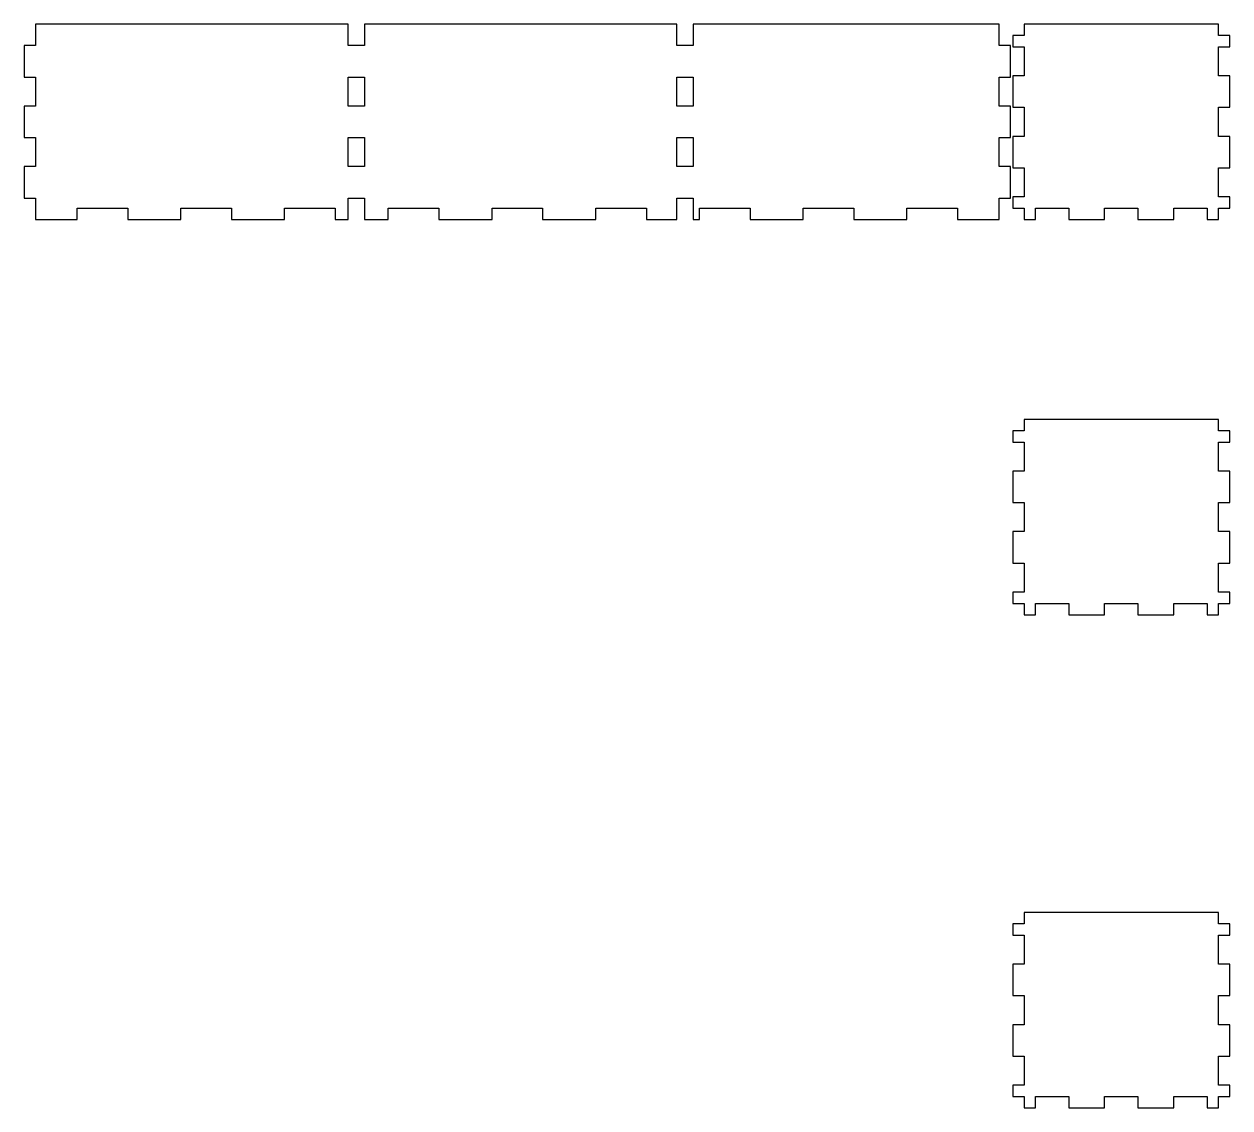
# Model space of a CAD drawing. Header units: metres. Extents: x -254 to 305, y -388 to -114.
# Drawn here: x 25.6 to 304.6, y -365 to -114.1 of the extents above; entities that cross this region are included whole.
import ezdxf

# ---------------------------------------------------------------- set-up
doc = ezdxf.new("R2010")
doc.units = ezdxf.units.M

msp = doc.modelspace()

# ---------------------------------------------------------------- linework, layer by layer
for p, q in [((100.568, -114.125), (28.285, -114.125)), ((28.285, -114.125), (28.285, -119.11)), ((100.568, -119.11), (100.568, -114.125)), ((176.652, -114.125), (104.368, -114.125)), ((104.368, -114.125), (104.368, -119.11)), ((176.652, -119.11), (176.652, -114.125)), ((251.215, -114.125), (180.452, -114.125)), ((180.452, -114.125), (180.452, -119.11)), ((251.215, -119.11), (251.215, -114.125)), ((301.965, -114.125), (257.035, -114.125)), ((257.035, -114.125), (257.035, -116.785)), ((301.965, -116.785), (301.965, -114.125)), ((257.035, -116.785), (254.375, -116.785)), ((254.375, -116.785), (254.375, -119.39)), ((304.625, -116.785), (301.965, -116.785)), ((304.625, -119.39), (304.625, -116.785)), ((28.285, -119.11), (25.625, -119.11)), ((25.625, -119.11), (25.625, -126.39)), ((104.368, -119.11), (100.568, -119.11)), ((180.452, -119.11), (176.652, -119.11)), ((253.875, -119.11), (251.215, -119.11)), ((253.875, -126.39), (253.875, -119.11)), ((254.375, -119.39), (257.035, -119.39)), ((257.035, -119.39), (257.035, -126.11)), ((301.965, -126.11), (301.965, -119.39)), ((301.965, -119.39), (304.625, -119.39)), ((25.625, -126.39), (28.285, -126.39)), ((28.285, -126.39), (28.285, -133.11)), ((100.568, -133.11), (100.568, -126.39)), ((100.568, -126.39), (104.368, -126.39)), ((104.368, -126.39), (104.368, -133.11)), ((176.652, -133.11), (176.652, -126.39)), ((176.652, -126.39), (180.452, -126.39)), ((180.452, -126.39), (180.452, -133.11)), ((251.215, -133.11), (251.215, -126.39)), ((251.215, -126.39), (253.875, -126.39)), ((257.035, -126.11), (254.375, -126.11)), ((254.375, -126.11), (254.375, -133.39)), ((304.625, -126.11), (301.965, -126.11)), ((304.625, -133.39), (304.625, -126.11)), ((28.285, -133.11), (25.625, -133.11)), ((25.625, -133.11), (25.625, -140.39)), ((104.368, -133.11), (100.568, -133.11)), ((180.452, -133.11), (176.652, -133.11)), ((253.875, -133.11), (251.215, -133.11)), ((253.875, -140.39), (253.875, -133.11)), ((254.375, -133.39), (257.035, -133.39)), ((257.035, -133.39), (257.035, -140.11)), ((301.965, -140.11), (301.965, -133.39)), ((301.965, -133.39), (304.625, -133.39)), ((25.625, -140.39), (28.285, -140.39)), ((28.285, -140.39), (28.285, -147.11)), ((100.568, -147.11), (100.568, -140.39)), ((100.568, -140.39), (104.368, -140.39)), ((104.368, -140.39), (104.368, -147.11)), ((176.652, -147.11), (176.652, -140.39)), ((176.652, -140.39), (180.452, -140.39)), ((180.452, -140.39), (180.452, -147.11)), ((251.215, -147.11), (251.215, -140.39)), ((251.215, -140.39), (253.875, -140.39)), ((257.035, -140.11), (254.375, -140.11)), ((254.375, -140.11), (254.375, -147.39)), ((304.625, -140.11), (301.965, -140.11)), ((304.625, -147.39), (304.625, -140.11)), ((28.285, -147.11), (25.625, -147.11)), ((25.625, -147.11), (25.625, -154.39)), ((104.368, -147.11), (100.568, -147.11)), ((180.452, -147.11), (176.652, -147.11)), ((253.875, -147.11), (251.215, -147.11)), ((253.875, -154.39), (253.875, -147.11)), ((254.375, -147.39), (257.035, -147.39)), ((257.035, -147.39), (257.035, -154.11)), ((301.965, -154.11), (301.965, -147.39)), ((301.965, -147.39), (304.625, -147.39)), ((25.625, -154.39), (28.285, -154.39)), ((28.285, -154.39), (28.285, -159.375)), ((100.568, -159.375), (100.568, -154.39)), ((100.568, -154.39), (104.368, -154.39)), ((104.368, -154.39), (104.368, -159.375)), ((176.652, -159.375), (176.652, -154.39)), ((176.652, -154.39), (180.452, -154.39)), ((180.452, -154.39), (180.452, -159.375)), ((251.215, -159.375), (251.215, -154.39)), ((251.215, -154.39), (253.875, -154.39)), ((257.035, -154.11), (254.375, -154.11)), ((254.375, -154.11), (254.375, -156.715)), ((304.625, -154.11), (301.965, -154.11)), ((304.625, -156.715), (304.625, -154.11)), ((37.89, -156.715), (49.61, -156.715)), ((37.89, -159.375), (37.89, -156.715)), ((49.61, -156.715), (49.61, -159.375)), ((61.89, -159.375), (61.89, -156.715)), ((61.89, -156.715), (73.61, -156.715)), ((73.61, -156.715), (73.61, -159.375)), ((85.89, -159.375), (85.89, -156.715)), ((85.89, -156.715), (97.61, -156.715)), ((97.61, -156.715), (97.61, -159.375)), ((109.89, -159.375), (109.89, -156.715)), ((109.89, -156.715), (121.61, -156.715)), ((121.61, -156.715), (121.61, -159.375)), ((133.89, -159.375), (133.89, -156.715)), ((133.89, -156.715), (145.61, -156.715)), ((145.61, -156.715), (145.61, -159.375)), ((157.89, -159.375), (157.89, -156.715)), ((157.89, -156.715), (169.61, -156.715)), ((169.61, -156.715), (169.61, -159.375)), ((181.89, -159.375), (181.89, -156.715)), ((181.89, -156.715), (193.61, -156.715)), ((193.61, -156.715), (193.61, -159.375)), ((205.89, -159.375), (205.89, -156.715)), ((205.89, -156.715), (217.61, -156.715)), ((217.61, -156.715), (217.61, -159.375)), ((229.89, -159.375), (229.89, -156.715)), ((229.89, -156.715), (241.61, -156.715)), ((241.61, -156.715), (241.61, -159.375)), ((254.375, -156.715), (257.035, -156.715)), ((257.035, -156.715), (257.035, -159.375)), ((259.64, -156.715), (267.36, -156.715)), ((259.64, -159.375), (259.64, -156.715)), ((267.36, -156.715), (267.36, -159.375)), ((275.64, -159.375), (275.64, -156.715)), ((275.64, -156.715), (283.36, -156.715)), ((283.36, -156.715), (283.36, -159.375)), ((291.64, -159.375), (291.64, -156.715)), ((291.64, -156.715), (299.36, -156.715)), ((299.36, -156.715), (299.36, -159.375)), ((301.965, -159.375), (301.965, -156.715)), ((301.965, -156.715), (304.625, -156.715)), ((28.285, -159.375), (37.89, -159.375)), ((49.61, -159.375), (61.89, -159.375)), ((73.61, -159.375), (85.89, -159.375)), ((97.61, -159.375), (100.568, -159.375)), ((104.368, -159.375), (109.89, -159.375)), ((121.61, -159.375), (133.89, -159.375)), ((145.61, -159.375), (157.89, -159.375)), ((169.61, -159.375), (176.652, -159.375)), ((180.452, -159.375), (181.89, -159.375)), ((193.61, -159.375), (205.89, -159.375)), ((217.61, -159.375), (229.89, -159.375)), ((241.61, -159.375), (251.215, -159.375)), ((257.035, -159.375), (259.64, -159.375)), ((267.36, -159.375), (275.64, -159.375)), ((283.36, -159.375), (291.64, -159.375)), ((299.36, -159.375), (301.965, -159.375)), ((301.965, -205.625), (257.035, -205.625)), ((257.035, -205.625), (257.035, -208.285)), ((301.965, -208.285), (301.965, -205.625)), ((257.035, -208.285), (254.375, -208.285)), ((254.375, -208.285), (254.375, -210.89)), ((304.625, -208.285), (301.965, -208.285)), ((304.625, -210.89), (304.625, -208.285)), ((254.375, -210.89), (257.035, -210.89)), ((257.035, -210.89), (257.035, -217.61)), ((301.965, -217.61), (301.965, -210.89)), ((301.965, -210.89), (304.625, -210.89)), ((257.035, -217.61), (254.375, -217.61)), ((254.375, -217.61), (254.375, -224.89)), ((304.625, -217.61), (301.965, -217.61)), ((304.625, -224.89), (304.625, -217.61)), ((254.375, -224.89), (257.035, -224.89)), ((257.035, -224.89), (257.035, -231.61)), ((301.965, -231.61), (301.965, -224.89)), ((301.965, -224.89), (304.625, -224.89)), ((257.035, -231.61), (254.375, -231.61)), ((254.375, -231.61), (254.375, -238.89)), ((304.625, -231.61), (301.965, -231.61)), ((304.625, -238.89), (304.625, -231.61)), ((254.375, -238.89), (257.035, -238.89)), ((257.035, -238.89), (257.035, -245.61)), ((301.965, -245.61), (301.965, -238.89)), ((301.965, -238.89), (304.625, -238.89)), ((257.035, -245.61), (254.375, -245.61)), ((254.375, -245.61), (254.375, -248.215)), ((254.375, -248.215), (257.035, -248.215)), ((257.035, -248.215), (257.035, -250.875)), ((259.64, -248.215), (267.36, -248.215)), ((259.64, -250.875), (259.64, -248.215)), ((267.36, -248.215), (267.36, -250.875)), ((275.64, -250.875), (275.64, -248.215)), ((275.64, -248.215), (283.36, -248.215)), ((283.36, -248.215), (283.36, -250.875)), ((291.64, -250.875), (291.64, -248.215)), ((291.64, -248.215), (299.36, -248.215)), ((299.36, -248.215), (299.36, -250.875)), ((304.625, -245.61), (301.965, -245.61)), ((301.965, -250.875), (301.965, -248.215)), ((301.965, -248.215), (304.625, -248.215)), ((304.625, -248.215), (304.625, -245.61)), ((257.035, -250.875), (259.64, -250.875)), ((267.36, -250.875), (275.64, -250.875)), ((283.36, -250.875), (291.64, -250.875)), ((299.36, -250.875), (301.965, -250.875)), ((301.965, -319.75), (257.035, -319.75)), ((257.035, -319.75), (257.035, -322.41)), ((301.965, -322.41), (301.965, -319.75)), ((257.035, -322.41), (254.375, -322.41)), ((254.375, -322.41), (254.375, -325.015)), ((304.625, -322.41), (301.965, -322.41)), ((304.625, -325.015), (304.625, -322.41)), ((254.375, -325.015), (257.035, -325.015)), ((257.035, -325.015), (257.035, -331.735)), ((301.965, -331.735), (301.965, -325.015)), ((301.965, -325.015), (304.625, -325.015)), ((257.035, -331.735), (254.375, -331.735)), ((254.375, -331.735), (254.375, -339.015)), ((304.625, -331.735), (301.965, -331.735)), ((304.625, -339.015), (304.625, -331.735)), ((254.375, -339.015), (257.035, -339.015)), ((257.035, -339.015), (257.035, -345.735)), ((301.965, -345.735), (301.965, -339.015)), ((301.965, -339.015), (304.625, -339.015)), ((257.035, -345.735), (254.375, -345.735)), ((254.375, -345.735), (254.375, -353.015)), ((304.625, -345.735), (301.965, -345.735)), ((304.625, -353.015), (304.625, -345.735)), ((254.375, -353.015), (257.035, -353.015)), ((257.035, -353.015), (257.035, -359.735)), ((301.965, -359.735), (301.965, -353.015)), ((301.965, -353.015), (304.625, -353.015)), ((257.035, -359.735), (254.375, -359.735)), ((254.375, -359.735), (254.375, -362.34)), ((304.625, -359.735), (301.965, -359.735)), ((304.625, -362.34), (304.625, -359.735)), ((254.375, -362.34), (257.035, -362.34)), ((257.035, -362.34), (257.035, -365)), ((259.64, -362.34), (267.36, -362.34)), ((259.64, -365), (259.64, -362.34)), ((267.36, -362.34), (267.36, -365)), ((275.64, -365), (275.64, -362.34)), ((275.64, -362.34), (283.36, -362.34)), ((283.36, -362.34), (283.36, -365)), ((291.64, -365), (291.64, -362.34)), ((291.64, -362.34), (299.36, -362.34)), ((299.36, -362.34), (299.36, -365)), ((301.965, -365), (301.965, -362.34)), ((301.965, -362.34), (304.625, -362.34)), ((257.035, -365), (259.64, -365)), ((267.36, -365), (275.64, -365)), ((283.36, -365), (291.64, -365)), ((299.36, -365), (301.965, -365))]:
    msp.add_line(p, q)

doc.saveas('drawing.dxf')
